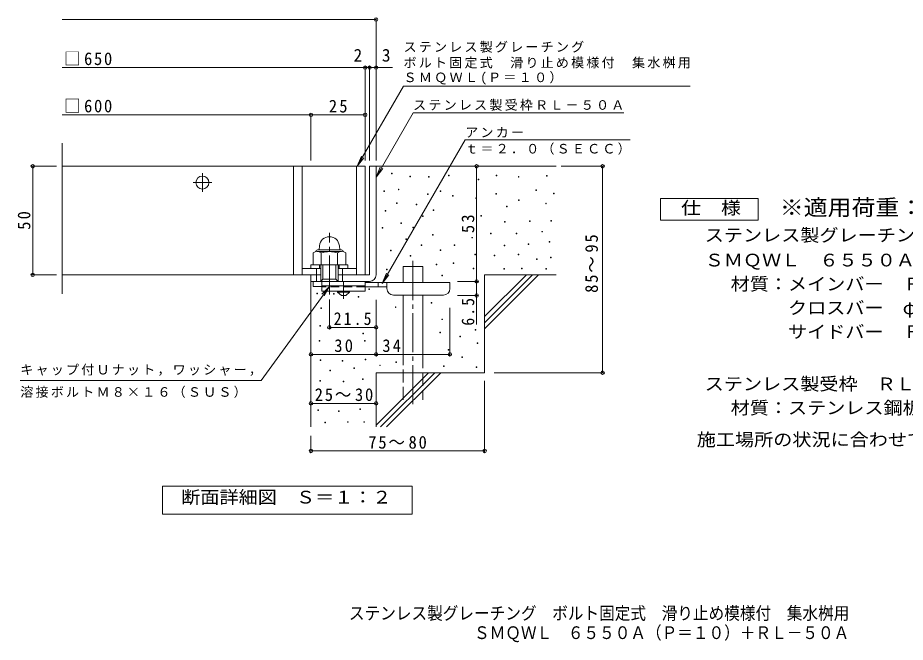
# Model space of a CAD drawing. Units: millimetres on the paper, enlarged 10 times, with parts at other scales. Extents: x -1561 to 1646, y -1375 to 1309.
# Drawn here: x -1561 to 483, y -1375 to 62 of the extents above; entities that cross this region are included whole.
import ezdxf
from ezdxf.enums import TextEntityAlignment as Align

# ---------------------------------------------------------------- set-up
doc = ezdxf.new("R2010")
doc.units = ezdxf.units.MM
doc.header["$LTSCALE"] = 10
doc.header["$PDMODE"] = 32
doc.header["$PDSIZE"] = 8
for name, pattern in [('CHAIN1', [8, 5, -1, 1, -1]), ('CHAIN2', [12, 9, -1, 1, -1]), ('DASHED2', [3, 2, -1]), ('DASHED3', [4, 3, -1])]:
    doc.linetypes.add(name, pattern=pattern)
for name, color, linetype, lineweight in [('C-5', 7, 'Continuous', 9), ('D-0', 7, 'Continuous', 9), ('D-1', 2, 'Continuous', 9), ('D-2', 3, 'Continuous', 9), ('D-4', 7, 'Continuous', 9), ('D-5', 7, 'Continuous', 9), ('D-6', 6, 'Continuous', 9), ('D-9', 4, 'Continuous', 9)]:
    doc.layers.add(name, color=color, linetype=linetype, lineweight=lineweight)
doc.layers.add('F-5_F-5ﾚｲﾔ', color=2, linetype='Continuous')
doc.styles.add('ＭＳ ゴシック', font='')
doc.styles.get('ＭＳ ゴシック').set_extended_font_data('MS Gothic')

msp = doc.modelspace()

# ---------------------------------------------------------------- linework, layer by layer
at = {"layer": 'D-0', "color": 2}
for p, q in [((-866.1, -462.44), (-866.94, -472.02)), ((-820.28, -462.44), (-819.44, -472.02)), ((-880.72, -478.85), (-880.72, -506.45)), ((-870.69, -472.02), (-815.69, -472.02)), ((-870.34, -475.95), (-815.76, -475.95)), ((-861.95, -478.85), (-861.95, -506.45)), ((-824.42, -478.85), (-824.42, -506.45)), ((-805.66, -478.85), (-805.66, -506.45)), ((-880.72, -506.45), (-805.66, -506.45))]:
    msp.add_line(p, q, dxfattribs=at)
at = {"layer": 'D-0'}
for points in [[(-699.99, -297.11), (-699.99, -295.61), (-698.49, -295.61), (-698.49, -297.11)], [(-657.77, -303.71), (-657.77, -302.21), (-656.27, -302.21), (-656.27, -303.71)], [(-614.81, -304.59), (-614.81, -303.09), (-613.31, -303.09), (-613.31, -304.59)], [(-568.99, -301.16), (-568.99, -299.66), (-567.49, -299.66), (-567.49, -301.16)], [(-458.84, -301.63), (-458.84, -300.13), (-457.34, -300.13), (-457.34, -301.63)], [(-408.09, -304.34), (-408.09, -302.84), (-406.59, -302.84), (-406.59, -304.34)], [(-343.12, -302.31), (-343.12, -300.81), (-341.62, -300.81), (-341.62, -302.31)], [(-500.8, -310.43), (-500.8, -308.93), (-499.3, -308.93), (-499.3, -310.43)], [(-718.01, -337.42), (-718.01, -335.92), (-716.51, -335.92), (-716.51, -337.42)], [(-684.42, -333.48), (-684.42, -331.98), (-682.92, -331.98), (-682.92, -333.48)], [(-617.36, -344.47), (-617.36, -342.97), (-615.86, -342.97), (-615.86, -344.47)], [(-588.1, -337.43), (-588.1, -335.93), (-586.6, -335.93), (-586.6, -337.43)], [(-559.54, -348.4), (-559.54, -346.9), (-558.04, -346.9), (-558.04, -348.4)], [(-460.2, -343.59), (-460.2, -342.09), (-458.7, -342.09), (-458.7, -343.59)], [(-367.48, -334.79), (-367.48, -333.29), (-365.98, -333.29), (-365.98, -334.79)], [(-326.91, -342.48), (-326.91, -340.98), (-325.41, -340.98), (-325.41, -342.48)], [(-688.59, -365.31), (-688.59, -363.81), (-687.09, -363.81), (-687.09, -365.31)], [(-643.39, -367.97), (-643.39, -366.46), (-641.88, -366.46), (-641.88, -367.97)], [(-506.22, -353.74), (-506.22, -352.24), (-504.72, -352.24), (-504.72, -353.74)], [(-407.41, -358.48), (-407.41, -356.98), (-405.91, -356.98), (-405.91, -358.48)], [(-345.15, -365.92), (-345.15, -364.42), (-343.65, -364.42), (-343.65, -365.92)], [(-714.7, -382.79), (-714.7, -381.29), (-713.2, -381.29), (-713.2, -382.79)], [(-604.02, -380.86), (-604.02, -379.36), (-602.52, -379.36), (-602.52, -380.86)], [(-435.16, -372.69), (-435.16, -371.19), (-433.66, -371.19), (-433.66, -372.69)], [(-628.71, -394.95), (-628.71, -393.45), (-627.21, -393.45), (-627.21, -394.95)], [(-494.71, -394.35), (-494.71, -392.85), (-493.21, -392.85), (-493.21, -394.35)], [(-439.9, -407.88), (-439.9, -406.38), (-438.4, -406.38), (-438.4, -407.88)], [(-382.37, -406.53), (-382.37, -405.03), (-380.87, -405.03), (-380.87, -406.53)], [(-332.97, -405.85), (-332.97, -404.35), (-331.47, -404.35), (-331.47, -405.85)], [(-721.61, -422.13), (-721.61, -420.63), (-720.11, -420.63), (-720.11, -422.13)], [(-678.33, -411.4), (-678.33, -409.9), (-676.83, -409.9), (-676.83, -411.4)], [(-650.77, -421.43), (-650.77, -419.93), (-649.27, -419.93), (-649.27, -421.43)], [(-667.09, -447.74), (-667.09, -446.24), (-665.59, -446.24), (-665.59, -447.74)], [(-605.85, -437.68), (-605.85, -436.18), (-604.35, -436.18), (-604.35, -437.68)], [(-515.01, -444.47), (-515.01, -442.97), (-513.51, -442.97), (-513.51, -444.47)], [(-472.26, -434.81), (-472.26, -433.31), (-470.76, -433.31), (-470.76, -434.81)], [(-412.96, -434.81), (-412.96, -433.31), (-411.46, -433.31), (-411.46, -434.81)], [(-353.66, -430.68), (-353.66, -429.18), (-352.16, -429.18), (-352.16, -430.68)], [(-632.01, -461.47), (-632.01, -459.97), (-630.51, -459.97), (-630.51, -461.47)], [(-555.73, -461.47), (-555.73, -459.97), (-554.23, -459.97), (-554.23, -461.47)], [(-440.54, -462.4), (-440.54, -460.89), (-439.04, -460.89), (-439.04, -462.4)], [(-385.37, -459.64), (-385.37, -458.14), (-383.87, -458.14), (-383.87, -459.64)], [(-337.11, -454.12), (-337.11, -452.62), (-335.61, -452.62), (-335.61, -454.12)], [(-702.49, -474.14), (-702.49, -472.63), (-700.99, -472.63), (-700.99, -474.14)], [(-657.1, -486.56), (-657.1, -485.06), (-655.6, -485.06), (-655.6, -486.56)], [(-587.88, -473.58), (-587.88, -472.08), (-586.38, -472.08), (-586.38, -473.58)], [(-508.11, -483.08), (-508.11, -481.58), (-506.61, -481.58), (-506.61, -483.08)], [(-463.98, -485.84), (-463.98, -484.34), (-462.48, -484.34), (-462.48, -485.84)], [(-408.82, -483.08), (-408.82, -481.58), (-407.32, -481.58), (-407.32, -483.08)], [(-334.35, -489.98), (-334.35, -488.48), (-332.85, -488.48), (-332.85, -489.98)], [(-597.4, -506.46), (-597.4, -504.96), (-595.9, -504.96), (-595.9, -506.46)], [(-558.46, -503), (-558.46, -501.5), (-556.96, -501.5), (-556.96, -503)], [(-365.93, -494.19), (-365.93, -492.69), (-364.43, -492.69), (-364.43, -494.19)], [(-711.8, -517.75), (-711.8, -516.25), (-710.3, -516.25), (-710.3, -517.75)], [(-584.1, -531.91), (-584.1, -530.41), (-582.6, -530.41), (-582.6, -531.91)], [(-512.28, -515.24), (-512.28, -513.74), (-510.78, -513.74), (-510.78, -515.24)], [(-441.74, -516.3), (-441.74, -514.8), (-440.24, -514.8), (-440.24, -516.3)], [(-400.68, -515.24), (-400.68, -513.74), (-399.18, -513.74), (-399.18, -515.24)], [(-344.88, -516.3), (-344.88, -514.8), (-343.38, -514.8), (-343.38, -516.3)], [(-872.09, -572.85), (-872.09, -571.35), (-870.59, -571.35), (-870.59, -572.85)], [(-752.09, -563.37), (-752.09, -561.87), (-750.59, -561.87), (-750.59, -563.37)], [(-833.92, -574.02), (-833.92, -572.52), (-832.42, -572.52), (-832.42, -574.02)], [(-777.26, -580.72), (-777.26, -579.21), (-775.76, -579.21), (-775.76, -580.72)], [(-862.9, -607.08), (-862.9, -605.58), (-861.4, -605.58), (-861.4, -607.08)], [(-691.33, -604.41), (-691.33, -602.91), (-689.83, -602.91), (-689.83, -604.41)], [(-608.47, -594.66), (-608.47, -593.16), (-606.97, -593.16), (-606.97, -594.66)], [(-584.1, -632.43), (-584.1, -630.93), (-582.6, -630.93), (-582.6, -632.43)], [(-864.91, -647.57), (-864.91, -646.07), (-863.41, -646.07), (-863.41, -647.57)], [(-766.05, -665.02), (-766.05, -663.52), (-764.55, -663.52), (-764.55, -665.02)], [(-589.21, -662.89), (-589.21, -661.39), (-587.71, -661.39), (-587.71, -662.89)], [(-542.72, -672.29), (-542.72, -670.79), (-541.22, -670.79), (-541.22, -672.29)], [(-507.52, -656.63), (-507.52, -655.13), (-506.02, -655.13), (-506.02, -656.63)], [(-866.71, -682.07), (-866.71, -680.57), (-865.21, -680.57), (-865.21, -682.07)], [(-762.03, -682.07), (-762.03, -680.57), (-760.53, -680.57), (-760.53, -682.07)], [(-503.02, -687.44), (-503.02, -685.94), (-501.52, -685.94), (-501.52, -687.44)], [(-569.88, -702.59), (-569.88, -701.09), (-568.38, -701.09), (-568.38, -702.59)], [(-864.67, -726.1), (-864.67, -724.6), (-863.17, -724.6), (-863.17, -726.1)], [(-814.04, -727.62), (-814.04, -726.12), (-812.54, -726.12), (-812.54, -727.62)], [(-761.13, -724.58), (-761.13, -723.08), (-759.63, -723.08), (-759.63, -724.58)], [(-690.28, -731.22), (-690.28, -729.72), (-688.78, -729.72), (-688.78, -731.22)], [(-538.54, -719.31), (-538.54, -717.81), (-537.04, -717.81), (-537.04, -719.31)], [(-841.82, -750.09), (-841.82, -748.59), (-840.32, -748.59), (-840.32, -750.09)], [(-786.9, -744.68), (-786.9, -743.18), (-785.4, -743.18), (-785.4, -744.68)], [(-727.4, -738.33), (-727.4, -736.83), (-725.9, -736.83), (-725.9, -738.33)], [(-580.33, -740.2), (-580.33, -738.7), (-578.83, -738.7), (-578.83, -740.2)], [(-505.11, -742.29), (-505.11, -740.79), (-503.61, -740.79), (-503.61, -742.29)], [(-865.27, -774.05), (-865.27, -772.55), (-863.77, -772.55), (-863.77, -774.05)], [(-811.21, -775.3), (-811.21, -773.8), (-809.71, -773.8), (-809.71, -775.3)], [(-767.05, -769.97), (-767.05, -768.47), (-765.55, -768.47), (-765.55, -769.97)], [(-869.76, -841.71), (-869.76, -840.21), (-868.26, -840.21), (-868.26, -841.71)], [(-822.55, -843.99), (-822.55, -842.49), (-821.05, -842.49), (-821.05, -843.99)], [(-773.2, -839.4), (-773.2, -837.9), (-771.7, -837.9), (-771.7, -839.4)], [(-853.39, -870.26), (-853.39, -868.76), (-851.89, -868.76), (-851.89, -870.26)], [(-801.62, -868.74), (-801.62, -867.24), (-800.12, -867.24), (-800.12, -868.74)], [(-763.55, -868.74), (-763.55, -867.24), (-762.05, -867.24), (-762.05, -868.74)]]:
    msp.add_lwpolyline(points, close=True, dxfattribs=at)
at = {"layer": 'D-0', "color": 2}
for centre, radius, start, end in [((-843.19, -464.45), 23, 4.99997, 175.00003), ((-871.33, -492.39), 16.47, 55.27946, 124.72072), ((-870.69, -476.52), 4.5, 90, 178.19131), ((-843.19, -538.05), 62.1, 72.41234, 107.58789), ((-815.04, -492.47), 16.54, 55.44186, 124.55795), ((-815.69, -476.52), 4.5, 1.80869, 90)]:
    msp.add_arc(centre, radius, start, end, dxfattribs=at)
at = {"layer": 'D-1'}
for p, q in [((-750.69, -279.45), (-750.69, -529.45)), ((-750.69, -279.45), (-735.69, -279.45)), ((-735.69, -529.45), (-735.69, -279.45)), ((-865.69, -514.45), (-865.69, -506.45)), ((-863.19, -544.45), (-863.19, -506.45)), ((-858.19, -539.45), (-858.19, -506.45)), ((-828.19, -539.45), (-828.19, -506.45)), ((-823.19, -544.45), (-823.19, -506.45)), ((-820.69, -514.45), (-820.69, -506.45)), ((-800.69, -514.45), (-800.69, -506.45)), ((-885.69, -555.95), (-885.69, -529.45)), ((-873.19, -544.45), (-873.19, -514.45)), ((-823.19, -529.45), (-750.69, -529.45)), ((-813.19, -544.45), (-813.19, -514.45)), ((-885.69, -544.45), (-750.69, -544.45)), ((-880.69, -555.95), (-880.69, -544.45)), ((-863.19, -544.45), (-858.19, -539.45)), ((-858.19, -539.45), (-828.19, -539.45)), ((-828.19, -539.45), (-823.19, -544.45)), ((-860.68, -555.95), (-880.69, -555.95))]:
    msp.add_line(p, q, dxfattribs=at)
at = {"layer": 'D-1', "linetype": 'CHAIN2'}
msp.add_line((-843.19, -574.86), (-843.19, -432.82), dxfattribs=at)
at = {"layer": 'D-1'}
msp.add_lwpolyline([(-885.69, -514.45), (-885.69, -506.45), (-800.69, -506.45)], dxfattribs=at)
msp.add_arc((-750.69, -529.45), 15, 270, 0, dxfattribs=at)
at = {"layer": 'D-2'}
for p, q in [((-1458.36, -572.65), (-1458.36, -226.34)), ((-1458.36, -279.45), (-760.69, -279.45)), ((-925.69, -279.45), (-925.69, -529.45)), ((-905.69, -279.45), (-905.69, -529.45)), ((-780.69, -279.45), (-780.69, -529.45)), ((-760.69, -279.45), (-760.69, -529.45)), ((-863.19, -529.45), (-1458.36, -529.45)), ((-905.69, -514.45), (-863.19, -514.45)), ((-823.19, -514.45), (-780.69, -514.45))]:
    msp.add_line(p, q, dxfattribs=at)
at = {"layer": 'D-2', "linetype": 'CHAIN1'}
for p, q in [((-1135.69, -338.47), (-1135.69, -295.42)), ((-1157.22, -316.95), (-1114.16, -316.95))]:
    msp.add_line(p, q, dxfattribs=at)
at = {"layer": 'D-2'}
msp.add_circle((-1135.69, -316.95), 15, dxfattribs=at)
at = {"layer": 'D-4'}
for p, q in [((-735.69, -266.49), (-735.69, 61.42)), ((-1458.36, 58.42), (-735.69, 58.42)), ((-1458.36, -52.28), (-760.69, -52.28)), ((-760.69, -266.49), (-760.69, -49.28)), ((-760.69, -52.28), (-755.69, -52.28)), ((-755.69, -52.28), (-698.03, -52.28)), ((-750.69, -266.49), (-750.69, -49.28)), ((-1458.36, -161.03), (-885.69, -161.03)), ((-885.69, -266.49), (-885.69, -158.03)), ((-885.69, -161.03), (-760.69, -161.03)), ((-1471.31, -279.45), (-1529.36, -279.45)), ((-1526.36, -529.45), (-1526.36, -279.45)), ((-504.19, -279.45), (-504.19, -544.45)), ((-309.66, -279.45), (-211, -279.45)), ((-214, -754.45), (-214, -279.45)), ((-1471.31, -529.45), (-1529.36, -529.45)), ((-548.57, -544.45), (-501.19, -544.45)), ((-504.19, -544.45), (-504.19, -576.95)), ((-843.19, -586.15), (-843.19, -653.18)), ((-735.69, -586.86), (-735.69, -715.26)), ((-548.57, -576.95), (-501.19, -576.95)), ((-504.19, -576.95), (-504.19, -643.51)), ((-565.68, -605.57), (-565.68, -715.26)), ((-843.19, -650.18), (-735.69, -650.18)), ((-885.69, -712.26), (-735.69, -712.26)), ((-735.69, -712.26), (-565.68, -712.26)), ((-463.45, -754.45), (-211, -754.45)), ((-485.69, -773.22), (-485.69, -937.73)), ((-885.69, -825.07), (-735.69, -825.07)), ((-885.69, -899.65), (-885.69, -937.73)), ((-885.69, -934.73), (-485.69, -934.73))]:
    msp.add_line(p, q, dxfattribs=at)
for p in [(-735.69, 58.42), (-760.69, -52.28), (-750.69, -52.28), (-735.69, -52.28), (-885.69, -161.03), (-760.69, -161.03), (-1526.36, -279.45), (-504.19, -279.45), (-214, -279.45), (-1526.36, -529.45), (-504.19, -544.45), (-504.19, -576.95), (-843.19, -650.18), (-735.69, -650.18), (-885.69, -712.26), (-735.69, -712.26), (-565.68, -712.26), (-214, -754.45), (-885.69, -825.07), (-735.69, -825.07), (-885.69, -934.73), (-485.69, -934.73)]:
    msp.add_point(p, dxfattribs=at)
at = {"layer": 'D-5'}
for p, q in [((-778.99, -279.45), (-672.56, -95.11)), ((-672.56, -95.11), (-12.56, -95.11)), ((-735.69, -304.45), (-650.28, -156.52)), ((-650.28, -156.52), (-165.28, -156.52)), ((-150.42, -218.19), (-530.42, -218.19)), ((-778.99, -279.45), (-769.42, -256.35)), ((-778.99, -279.45), (-763.77, -259.61)), ((-735.69, -304.45), (-726.12, -281.35)), ((-735.69, -304.45), (-720.47, -284.61)), ((-721.33, -548.87), (-706.11, -529.04)), ((-843.19, -555.95), (-860.38, -574.1)), ((-999.93, -772.11), (-1554.93, -772.11))]:
    msp.add_line(p, q, dxfattribs=at)
for points in [[(-530.42, -218.19), (-721.33, -548.87), (-711.77, -525.78)], [(-999.93, -772.11), (-843.19, -555.95), (-855.1, -577.93)]]:
    msp.add_lwpolyline(points, dxfattribs=at)
for points in [[(-80.99, -403.47), (-80.99, -353.46), (144.01, -353.46), (144.01, -403.47)], [(-1227.68, -1080.39), (-1227.68, -1015.39), (-652.68, -1015.39), (-652.68, -1080.39)]]:
    msp.add_lwpolyline(points, close=True, dxfattribs=at)
at = {"layer": 'D-6'}
for p, q in [((-735.69, -279.45), (-320.69, -279.45)), ((-673.4, -510.02), (-628.4, -510.02)), ((-673.4, -546.95), (-673.4, -510.02)), ((-628.4, -546.95), (-628.4, -510.02)), ((-485.69, -529.45), (-320.69, -529.45)), ((-485.69, -529.45), (-485.69, -754.45)), ((-485.69, -625.46), (-389.68, -529.45)), ((-485.69, -639.6), (-375.54, -529.45)), ((-485.69, -653.74), (-361.4, -529.45)), ((-885.69, -544.45), (-885.69, -879.45)), ((-673.4, -714.45), (-673.4, -575.95)), ((-628.4, -714.45), (-628.4, -575.95)), ((-735.69, -754.45), (-735.69, -879.45)), ((-735.69, -754.45), (-485.69, -754.45)), ((-735.69, -875.45), (-614.68, -754.45)), ((-725.54, -879.45), (-600.54, -754.45)), ((-711.4, -879.45), (-586.4, -754.45))]:
    msp.add_line(p, q, dxfattribs=at)
at = {"layer": 'D-6', "linetype": 'CHAIN2'}
msp.add_line((-650.9, -497.26), (-650.9, -827.78), dxfattribs=at)
at = {"layer": 'D-6', "linetype": 'DASHED3'}
for p, q in [((-673.4, -816.95), (-673.4, -714.45)), ((-628.4, -714.45), (-628.4, -816.95))]:
    msp.add_line(p, q, dxfattribs=at)
at = {"layer": 'D-9', "color": 3}
for p, q in [((-860.68, -544.45), (-860.68, -566.95)), ((-760.68, -544.45), (-860.68, -544.45)), ((-760.68, -544.45), (-760.68, -566.95)), ((-760.68, -554.45), (-860.68, -554.45)), ((-760.68, -566.95), (-860.68, -566.95))]:
    msp.add_line(p, q, dxfattribs=at)
at = {"layer": 'D-9', "linetype": 'CHAIN1'}
msp.add_line((-810.68, -584.69), (-810.68, -544.45), dxfattribs=at)
at = {"layer": 'D-9'}
for p, q in [((-565.68, -546.95), (-760.68, -546.95)), ((-730.68, -556.95), (-730.68, -546.95)), ((-710.68, -560.95), (-710.68, -546.95)), ((-565.68, -560.95), (-565.68, -546.95)), ((-710.65, -556.95), (-760.68, -556.95)), ((-695.68, -575.95), (-580.68, -575.95))]:
    msp.add_line(p, q, dxfattribs=at)
at = {"layer": 'D-9', "color": 3, "linetype": 'DASHED2'}
msp.add_line((-760.68, -556.95), (-860.68, -556.95), dxfattribs=at)
at = {"layer": 'D-9', "color": 2}
for p, q in [((-824.43, -569.45), (-824.43, -566.95)), ((-824.43, -569.45), (-815.68, -576.95)), ((-824.43, -569.45), (-796.93, -569.45)), ((-805.68, -576.95), (-796.93, -569.45)), ((-796.93, -569.45), (-796.93, -566.95)), ((-815.68, -576.95), (-805.68, -576.95))]:
    msp.add_line(p, q, dxfattribs=at)
at = {"layer": 'D-9'}
for centre, start, end in [((-695.68, -560.95), 180, 270), ((-580.68, -560.95), 270, 0)]:
    msp.add_arc(centre, 15, start, end, dxfattribs=at)

# ---------------------------------------------------------------- texts
at = {"layer": 'C-5', "color": 2, "style": 'ＭＳ ゴシック', "width": 0.9}
msp.add_text('\u3000ＳＭＱＷＬ\u3000６５５０Ａ（Ｐ＝１０）＋ＲＬ－５０Ａ', height=29.33, dxfattribs=at).set_placement((-546.19, -1376.35), align=Align.BOTTOM_LEFT)
at = {"layer": 'D-4', "color": 2, "style": 'ＭＳ ゴシック'}
for s, p in [('2', (-787.53, -47.28)), ('3', (-722.39, -47.28))]:
    msp.add_text(s, height=29.33, dxfattribs=at).set_placement(p, align=Align.BOTTOM_LEFT)
at = {"layer": 'D-4', "color": 2, "char_height": 29.33, "attachment_point": 7, "style": 'ＭＳ ゴシック'}
for s, insert in [('\\T1.21;\\W0.95;□650', (-1454.07, -47.28)), ('\\T1.21;\\W0.95;□600', (-1454.07, -156.03)), ('\\T1.27;\\W0.95;25', (-844.44, -156.03)), ('\\T1.28;\\W0.9;21.5', (-833.19, -645.18)), ('\\T1.27;\\W0.95;30', (-831.94, -707.26)), ('\\T1.27;\\W0.95;34', (-721.33, -707.26)), ('\\T1.22;\\W0.95;25～30', (-876.94, -820.07)), ('\\T1.22;\\W0.95;75～80', (-753.56, -929.73))]:
    msp.add_mtext(s, dxfattribs=dict(at, insert=insert))
at = {"layer": 'D-4', "color": 2, "char_height": 29.33, "attachment_point": 7, "rotation": 90, "style": 'ＭＳ ゴシック'}
for s, insert in [('\\T1.27;\\W0.95;50', (-1531.36, -425.7)), ('\\T1.27;\\W0.95;53', (-509.19, -433.2)), ('\\T1.22;\\W0.95;85～95', (-224.53, -570.7)), ('\\T1.27;\\W0.9;6.5', (-509.19, -646.24))]:
    msp.add_mtext(s, dxfattribs=dict(at, insert=insert))
at = {"layer": 'D-5', "color": 2, "style": 'ＭＳ ゴシック'}
for s, width, p in [('仕\u3000様', 1.15, (-33.49, -398.46)), ('ステンレス製グレーチング\u3000ボルト固定式\u3000滑り止め模様付\u3000集水桝用', 1.1, (21.1, -461.39)), ('ＳＭＱＷＬ\u3000６５５０Ａ（Ｐ＝１０）', 1.1, (21.1, -518.76)), ('材質：メインバー\u3000ＦＢ４×５０（ＳＵＳ３０４）', 1.1, (80.82, -573.76)), ('\u3000\u3000\u3000クロスバー\u3000φ６\u3000\u3000\u3000\u3000（ＳＵＳ３０４）', 1.1, (80.82, -628.76)), ('\u3000\u3000\u3000サイドバー\u3000ＦＢ４×５０（ＳＵＳ３０４）', 1.1, (80.82, -683.76)), ('ステンレス製受枠\u3000ＲＬ－５０Ａ（四方枠）', 1.1, (21.1, -803.76)), ('材質：ステンレス鋼板ｔ＝３．０（ＳＵＳ３０４）', 1.1, (80.82, -858.76)), ('施工場所の状況に合わせて、アンカーをプライヤー等で折り曲げてご使用ください。', 1.1, (2.8, -931.95)), ('断面詳細図\u3000Ｓ＝１：２', 1.1, (-1184.26, -1064.42))]:
    msp.add_text(s, height=29.33, dxfattribs=dict(at, width=width)).set_placement(p, align=Align.BOTTOM_LEFT)
at = {"layer": 'D-5', "color": 3, "style": 'ＭＳ ゴシック', "width": 1.1}
msp.add_text('※適用荷重：Ｔ－２０', height=36.66, dxfattribs=at).set_placement((194.01, -403.47), align=Align.BOTTOM_LEFT)
at = {"layer": 'D-5', "char_height": 21.99, "attachment_point": 7, "style": 'ＭＳ ゴシック'}
for s, insert in [('\\T1.17;ステンレス製グレーチング', (-672.56, -18.09)), ('\\T1.17;ボルト固定式\u3000滑り止め模様付\u3000集水桝用', (-672.56, -54.43)), ('\\T1.18;ＳＭＱＷＬ(Ｐ＝１０）', (-672.56, -91.59)), ('\\T1.17;ステンレス製受枠ＲＬ－５０Ａ', (-650.28, -151.76)), ('\\T1.17;アンカー', (-530.42, -213.53)), ('\\T1.17;ｔ＝２．０（ＳＥＣＣ）', (-530.42, -252.85)), ('\\T1.17;キャップ付Ｕナット，ワッシャー，', (-1554.93, -761.73)), ('\\T1.17;溶接ボルトＭ８×１６（ＳＵＳ）', (-1554.93, -812.75))]:
    msp.add_mtext(s, dxfattribs=dict(at, insert=insert))
at = {"layer": 'F-5_F-5ﾚｲﾔ', "style": 'ＭＳ ゴシック', "width": 0.9}
msp.add_text('ステンレス製グレーチング\u3000ボルト固定式\u3000滑り止め模様付\u3000集水桝用', height=29.33, dxfattribs=at).set_placement((-798.19, -1331.51), align=Align.BOTTOM_LEFT)

doc.saveas('drawing.dxf')
